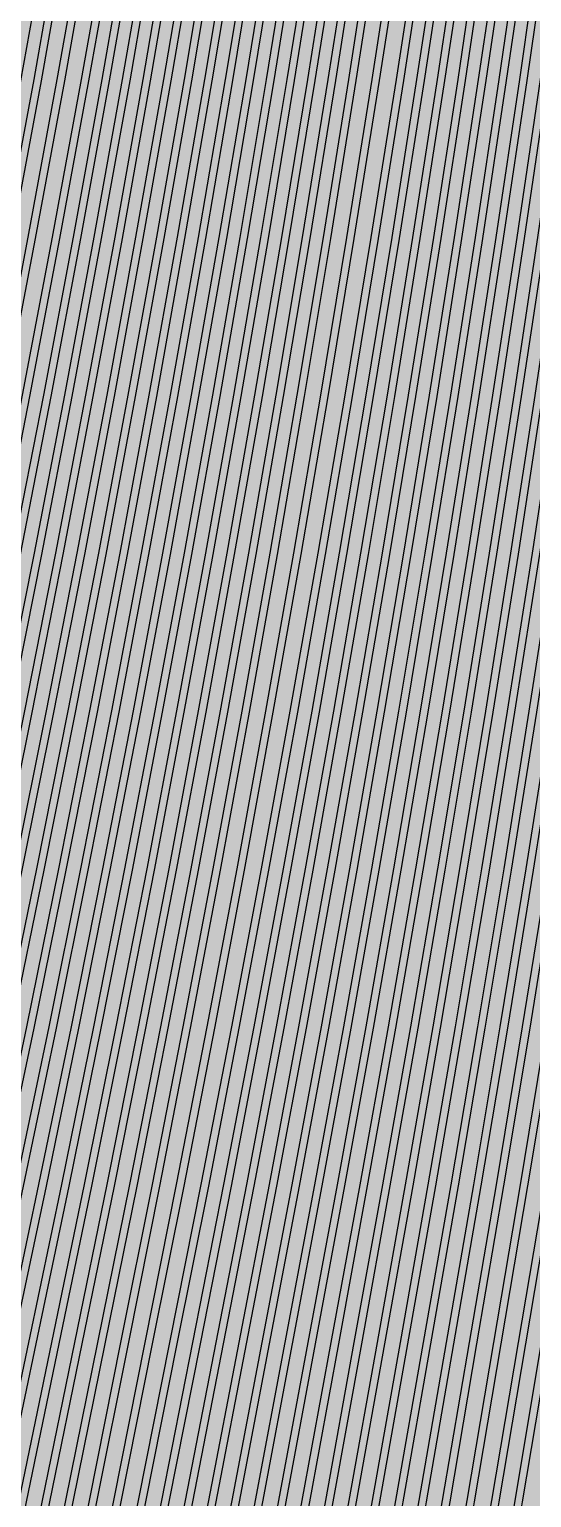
# Model space of a CAD drawing. Header units: metres. Extents: x -7231 to 10969, y -37556 to 1873.
# Drawn here: x 981.9 to 1121.9, y -1810.8 to -1401.5 of the extents above; entities that cross this region are included whole.
import ezdxf

# ---------------------------------------------------------------- set-up
doc = ezdxf.new("R2010")
doc.units = ezdxf.units.M
doc.layers.add('Metal1', color=4, linetype='CONTINUOUS')
doc.layers.add('Polyimide', color=7, linetype='CONTINUOUS')

msp = doc.modelspace()

# ---------------------------------------------------------------- hatches: boundary and pattern name
at = {"layer": 'Polyimide'}
msp.add_hatch(color=7, dxfattribs=at).paths.add_polyline_path([(4065.69, -468), (4066.67, -501.99), (4068.51, -535.99), (4071.41, -569.99), (4075.54, -603.99), (4081.04, -637.99), (4088.01, -671.99), (4096.52, -705.98), (4106.62, -739.98), (4118.33, -773.98), (4131.63, -807.98), (4146.49, -841.98), (4162.87, -875.98), (4180.68, -909.97), (4199.83, -943.97), (4220.22, -977.97), (4241.73, -1011.97), (4264.21, -1045.97), (4287.52, -1079.96), (4311.51, -1113.96), (4336.01, -1147.96), (4360.86, -1181.96), (4385.88, -1215.96), (4410.89, -1249.96), (4435.74, -1283.95), (4460.24, -1317.95), (4484.23, -1351.95), (4507.54, -1385.95), (4530.02, -1419.95), (4551.53, -1453.94), (4571.92, -1487.94), (4591.07, -1521.94), (4608.88, -1555.94), (4625.26, -1589.94), (4640.12, -1623.94), (4653.42, -1657.93), (4665.13, -1691.93), (4675.23, -1725.93), (4683.74, -1759.93), (4690.71, -1793.93), (4696.21, -1827.93), (4700.34, -1861.92), (4703.24, -1895.92), (4705.08, -1929.92), (4706.06, -1963.92), (4706.44, -1997.92), (4706.5, -2031.91), (4706.5, -4793.02), (4709.95, -4838.39), (4720.22, -4882.71), (4737.08, -4924.98), (4760.13, -4964.2), (4788.85, -4999.49), (4822.58, -5030.03), (4860.53, -5055.12), (4901.85, -5074.18), (4901.85, -5074.18), (4970.68, -5105.23), (5034.7, -5145.26), (5092.76, -5193.54), (5143.8, -5249.19), (5186.89, -5311.2), (5221.24, -5378.44), (5246.23, -5449.69), (5261.41, -5523.66), (5266.5, -5599), (5261.41, -5674.34), (5246.23, -5748.31), (5221.24, -5819.56), (5186.89, -5886.8), (5143.8, -5948.81), (5092.76, -6004.46), (5034.7, -6052.74), (4970.68, -6092.77), (4901.85, -6123.82), (4860.53, -6142.88), (4822.58, -6167.97), (4788.85, -6198.51), (4760.13, -6233.8), (4737.08, -6273.02), (4720.22, -6315.29), (4709.95, -6359.61), (4706.5, -6404.98), (4706.5, -9221.52), (4709.95, -9266.88), (4720.22, -9311.21), (4737.08, -9353.47), (4760.13, -9392.7), (4788.85, -9427.98), (4822.58, -9458.52), (4860.53, -9483.61), (4901.85, -9502.67), (4970.68, -9533.72), (5034.7, -9573.75), (5092.76, -9622.03), (5143.8, -9677.68), (5186.89, -9739.69), (5221.24, -9806.94), (5246.23, -9878.19), (5261.41, -9952.16), (5266.5, -10027.49), (5261.41, -10102.83), (5246.23, -10176.8), (5221.24, -10248.05), (5186.89, -10315.3), (5143.8, -10377.31), (5092.76, -10432.96), (5034.7, -10481.24), (4970.68, -10521.27), (4901.85, -10552.32), (4860.53, -10571.38), (4822.58, -10596.46), (4788.85, -10627), (4760.13, -10662.29), (4737.08, -10701.52), (4720.22, -10743.78), (4709.95, -10788.1), (4706.5, -10833.47), (4706.5, -13650.01), (4709.95, -13695.38), (4720.22, -13739.7), (4737.08, -13781.96), (4760.13, -13821.19), (4788.85, -13856.48), (4822.58, -13887.02), (4860.53, -13912.11), (4901.85, -13931.17), (4970.68, -13962.22), (5034.7, -14002.25), (5092.76, -14050.53), (5143.8, -14106.18), (5186.89, -14168.19), (5221.24, -14235.43), (5246.23, -14306.68), (5261.41, -14380.65), (5266.5, -14455.99), (5261.41, -14531.33), (5246.23, -14605.29), (5221.24, -14676.55), (5186.89, -14743.79), (5143.8, -14805.8), (5092.76, -14861.45), (5034.7, -14909.73), (4970.68, -14949.76), (4901.85, -14980.81), (4860.53, -14999.87), (4822.58, -15024.96), (4788.85, -15055.5), (4760.13, -15090.79), (4737.08, -15130.01), (4720.22, -15172.27), (4709.95, -15216.6), (4706.5, -15261.97), (4706.5, -15455.99), (4720.95, -15750.04), (4764.14, -16041.26), (4835.68, -16326.84), (4934.86, -16604.04), (5060.74, -16870.18), (5212.09, -17122.7), (5387.47, -17359.17), (5585.18, -17577.31), (5803.32, -17775.02), (6039.79, -17950.4), (6292.31, -18101.75), (6558.45, -18227.63), (6835.65, -18326.81), (7121.23, -18398.34), (7412.45, -18441.54), (7706.5, -18455.99), (9969.01, -18455.99), (10047.42, -18459.84), (10125.08, -18471.36), (10201.23, -18490.44), (10275.15, -18516.89), (10346.12, -18550.45), (10413.46, -18590.81), (10476.52, -18637.58), (10534.69, -18690.3), (10587.41, -18748.47), (10634.18, -18811.53), (10674.54, -18878.87), (10708.11, -18949.84), (10734.56, -19023.76), (10753.63, -19099.92), (10765.15, -19177.58), (10769.01, -19255.99), (10769.01, -20895.8), (10730.24, -20951.41), (10694.6, -21009.08), (10662.21, -21068.63), (10633.17, -21129.89), (10607.55, -21192.66), (10585.45, -21256.74), (10566.93, -21321.96), (10552.05, -21388.09), (10540.84, -21454.95), (10533.35, -21522.33), (10529.6, -21590.02), (10529.6, -21657.81), (10533.35, -21725.5), (10540.84, -21792.87), (10552.05, -21859.73), (10566.93, -21925.87), (10585.45, -21991.08), (10607.55, -22055.17), (10633.17, -22117.94), (10662.21, -22179.19), (10694.6, -22238.74), (10730.24, -22296.41), (10769.01, -22352.03), (10769.01, -32454.24), (10728.74, -32510.49), (10691.72, -32568.92), (10658.05, -32629.35), (10627.85, -32691.58), (10601.2, -32755.42), (10578.21, -32820.67), (10558.93, -32887.1), (10543.44, -32954.52), (10531.77, -33022.71), (10523.97, -33091.44), (10520.07, -33160.51), (10520.07, -33229.69), (10523.97, -33298.75), (10531.77, -33367.49), (10543.44, -33435.67), (10558.93, -33503.09), (10578.21, -33569.53), (10601.2, -33634.77), (10627.85, -33698.61), (10658.05, -33760.85), (10691.72, -33821.28), (10728.74, -33879.71), (10769.01, -33935.96), (10769.01, -36556), (10765.15, -36634.41), (10753.63, -36712.07), (10734.56, -36788.23), (10708.11, -36862.15), (10674.54, -36933.12), (10634.18, -37000.46), (10587.41, -37063.51), (10534.69, -37121.69), (10476.52, -37174.41), (10413.46, -37221.18), (10346.12, -37261.54), (10275.15, -37295.1), (10201.23, -37321.55), (10125.08, -37340.63), (10047.42, -37352.15), (9969.01, -37356), (-6231.01, -37356), (-6309.42, -37352.15), (-6387.08, -37340.63), (-6463.23, -37321.55), (-6537.15, -37295.1), (-6608.12, -37261.54), (-6675.46, -37221.18), (-6738.52, -37174.41), (-6796.69, -37121.69), (-6849.41, -37063.51), (-6896.18, -37000.46), (-6936.54, -36933.12), (-6970.11, -36862.15), (-6996.56, -36788.23), (-7015.63, -36712.07), (-7027.15, -36634.41), (-7031.01, -36556), (-7031.01, -33936), (-6990.74, -33879.75), (-6953.7, -33821.31), (-6920.03, -33760.88), (-6889.82, -33698.64), (-6863.18, -33634.8), (-6840.18, -33569.55), (-6820.9, -33503.11), (-6805.4, -33435.69), (-6793.74, -33367.49), (-6785.94, -33298.75), (-6782.03, -33229.68), (-6782.03, -33160.5), (-6785.94, -33091.43), (-6793.74, -33022.69), (-6805.4, -32954.5), (-6820.9, -32887.07), (-6840.18, -32820.63), (-6863.18, -32755.39), (-6889.82, -32691.54), (-6920.03, -32629.3), (-6953.7, -32568.87), (-6990.74, -32510.43), (-7031.01, -32454.18), (-7031.01, -22364.83), (-6990.74, -22308.58), (-6953.7, -22250.14), (-6920.03, -22189.71), (-6889.82, -22127.47), (-6863.18, -22063.62), (-6840.18, -21998.38), (-6820.9, -21931.94), (-6805.4, -21864.51), (-6793.74, -21796.32), (-6785.94, -21727.58), (-6782.03, -21658.51), (-6782.03, -21589.33), (-6785.94, -21520.26), (-6793.74, -21451.52), (-6805.4, -21383.32), (-6820.9, -21315.9), (-6840.18, -21249.46), (-6863.18, -21184.21), (-6889.82, -21120.37), (-6920.03, -21058.13), (-6953.7, -20997.7), (-6990.74, -20939.26), (-7031.01, -20883.01), (-7031.01, -19255.99), (-7027.15, -19177.58), (-7015.63, -19099.92), (-6996.56, -19023.76), (-6970.11, -18949.84), (-6936.54, -18878.87), (-6896.18, -18811.53), (-6849.41, -18748.47), (-6796.69, -18690.3), (-6738.52, -18637.58), (-6675.46, -18590.81), (-6608.12, -18550.45), (-6537.15, -18516.89), (-6463.23, -18490.44), (-6387.08, -18471.36), (-6309.42, -18459.84), (-6231.01, -18455.99), (-3968.5, -18455.99), (-3674.45, -18441.54), (-3383.23, -18398.34), (-3097.65, -18326.81), (-2820.45, -18227.63), (-2554.31, -18101.75), (-2301.79, -17950.4), (-2065.32, -17775.02), (-1847.18, -17577.31), (-1649.47, -17359.17), (-1474.09, -17122.7), (-1322.74, -16870.18), (-1196.86, -16604.04), (-1097.68, -16326.84), (-1026.14, -16041.26), (-982.95, -15750.04), (-968.5, -15455.99), (-968.5, -15261.97), (-971.95, -15216.6), (-982.22, -15172.27), (-999.08, -15130.01), (-1022.13, -15090.79), (-1050.85, -15055.5), (-1084.58, -15024.96), (-1122.53, -14999.87), (-1163.85, -14980.81), (-1232.68, -14949.76), (-1296.7, -14909.73), (-1354.76, -14861.45), (-1405.8, -14805.8), (-1448.89, -14743.79), (-1483.24, -14676.55), (-1508.23, -14605.29), (-1523.41, -14531.33), (-1528.5, -14455.99), (-1523.41, -14380.65), (-1508.23, -14306.68), (-1483.24, -14235.43), (-1448.89, -14168.19), (-1405.8, -14106.18), (-1354.76, -14050.53), (-1296.7, -14002.25), (-1232.68, -13962.22), (-1163.85, -13931.17), (-1122.53, -13912.11), (-1084.58, -13887.02), (-1050.85, -13856.48), (-1022.13, -13821.19), (-999.08, -13781.96), (-982.22, -13739.7), (-971.95, -13695.38), (-968.5, -13650.01), (-968.5, -12309.64), (-971.95, -12264.27), (-982.22, -12219.94), (-999.08, -12177.68), (-1022.13, -12138.46), (-1050.85, -12103.17), (-1084.58, -12072.63), (-1122.53, -12047.54), (-1163.85, -12028.48), (-1232.68, -11997.43), (-1296.7, -11957.4), (-1354.76, -11909.12), (-1405.8, -11853.47), (-1448.89, -11791.46), (-1483.24, -11724.22), (-1508.23, -11652.96), (-1523.41, -11579), (-1528.5, -11503.66), (-1523.41, -11428.32), (-1508.23, -11354.35), (-1483.24, -11283.1), (-1448.89, -11215.86), (-1405.8, -11153.85), (-1354.76, -11098.2), (-1296.7, -11049.92), (-1232.68, -11009.89), (-1163.85, -10978.84), (-1122.53, -10959.78), (-1084.58, -10934.69), (-1050.85, -10904.15), (-1022.13, -10868.86), (-999.08, -10829.63), (-982.22, -10787.37), (-971.95, -10743.05), (-968.5, -10697.68), (-968.5, -9357.31), (-971.95, -9311.94), (-982.22, -9267.62), (-999.08, -9225.35), (-1022.13, -9186.13), (-1050.85, -9150.84), (-1084.58, -9120.3), (-1122.53, -9095.21), (-1163.85, -9076.15), (-1163.85, -9076.15), (-1232.68, -9045.1), (-1296.7, -9005.07), (-1354.76, -8956.79), (-1405.8, -8901.14), (-1448.89, -8839.13), (-1483.24, -8771.89), (-1508.23, -8700.64), (-1523.41, -8626.67), (-1528.5, -8551.33), (-1523.41, -8475.99), (-1508.23, -8402.02), (-1483.24, -8330.77), (-1448.89, -8263.53), (-1405.8, -8201.52), (-1354.76, -8145.87), (-1296.7, -8097.59), (-1232.68, -8057.56), (-1163.85, -8026.51), (-1163.85, -8026.51), (-1122.53, -8007.45), (-1084.58, -7982.36), (-1050.85, -7951.82), (-1022.13, -7916.53), (-999.08, -7877.31), (-982.22, -7835.04), (-971.95, -7790.72), (-968.5, -7745.35), (-968.5, -6404.98), (-971.95, -6359.61), (-982.22, -6315.29), (-999.08, -6273.02), (-1022.13, -6233.8), (-1050.85, -6198.51), (-1084.58, -6167.97), (-1122.53, -6142.88), (-1163.85, -6123.82), (-1163.85, -6123.82), (-1232.68, -6092.77), (-1296.7, -6052.74), (-1354.76, -6004.46), (-1405.8, -5948.81), (-1448.89, -5886.8), (-1483.24, -5819.56), (-1508.23, -5748.31), (-1523.41, -5674.34), (-1528.5, -5599), (-1523.41, -5523.66), (-1508.23, -5449.69), (-1483.24, -5378.44), (-1448.89, -5311.2), (-1405.8, -5249.19), (-1354.76, -5193.54), (-1296.7, -5145.26), (-1232.68, -5105.23), (-1163.85, -5074.18), (-1163.85, -5074.18), (-1122.53, -5055.12), (-1084.58, -5030.03), (-1050.85, -4999.49), (-1022.13, -4964.2), (-999.08, -4924.98), (-982.22, -4882.71), (-971.95, -4838.39), (-968.5, -4793.02), (-968.5, -2031.91), (-968.44, -1997.92), (-968.06, -1963.92), (-967.05, -1929.92), (-965.18, -1895.92), (-962.22, -1861.92), (-958.01, -1827.93), (-952.41, -1793.93), (-945.31, -1759.93), (-936.64, -1725.93), (-926.35, -1691.93), (-914.43, -1657.93), (-900.88, -1623.94), (-885.74, -1589.94), (-869.05, -1555.94), (-850.91, -1521.94), (-831.4, -1487.94), (-810.63, -1453.94), (-788.72, -1419.95), (-765.82, -1385.95), (-742.07, -1351.95), (-717.63, -1317.95), (-692.67, -1283.95), (-667.36, -1249.96), (-641.88, -1215.96), (-616.39, -1181.96), (-591.08, -1147.96), (-566.12, -1113.96), (-541.68, -1079.96), (-517.93, -1045.97), (-495.03, -1011.97), (-473.12, -977.97), (-452.35, -943.97), (-432.84, -909.97), (-414.7, -875.98), (-398.01, -841.98), (-382.87, -807.98), (-369.32, -773.98), (-357.4, -739.98), (-347.11, -705.98), (-338.44, -671.99), (-331.34, -637.99), (-325.74, -603.99), (-321.53, -569.99), (-318.57, -535.99), (-316.7, -501.99), (-315.69, -468), (-315.31, -434), (-315.25, -400), (-315.25, 401), (-315.25, 451), (-315.25, 1644), (-270.25, 1644), (-270.03, 1637.13), (-269.35, 1630.29), (-268.23, 1623.52), (-266.67, 1616.82), (-264.68, 1610.25), (-262.26, 1603.82), (-259.42, 1597.56), (-256.18, 1591.5), (-252.55, 1585.67), (-248.55, 1580.08), (-244.19, 1574.77), (-239.5, 1569.75), (-234.48, 1565.06), (-229.17, 1560.7), (-223.58, 1556.7), (-217.75, 1553.07), (-211.69, 1549.83), (-205.43, 1546.99), (-199, 1544.57), (-192.43, 1542.58), (-185.73, 1541.02), (-178.96, 1539.9), (-172.12, 1539.22), (-165.25, 1539), (-158.38, 1539.22), (-151.54, 1539.9), (-144.77, 1541.02), (-138.07, 1542.58), (-131.5, 1544.57), (-125.07, 1546.99), (-118.81, 1549.83), (-112.75, 1553.07), (-106.92, 1556.7), (-101.33, 1560.7), (-96.02, 1565.06), (-91, 1569.75), (-86.31, 1574.77), (-81.95, 1580.08), (-77.95, 1585.67), (-74.32, 1591.5), (-71.08, 1597.56), (-68.24, 1603.82), (-65.82, 1610.25), (-63.83, 1616.82), (-62.27, 1623.52), (-61.15, 1630.29), (-60.47, 1637.13), (-60.25, 1644), (1853, 1644), (1853, 1573), (3815.25, 1573), (3815.46, 1579.54), (3816.11, 1586.05), (3817.17, 1592.51), (3818.66, 1598.88), (3820.56, 1605.14), (3822.86, 1611.27), (3825.56, 1617.23), (3828.65, 1623), (3832.1, 1628.56), (3835.91, 1633.88), (3840.07, 1638.93), (3844.54, 1643.71), (3849.32, 1648.18), (3854.37, 1652.34), (3859.69, 1656.15), (3865.25, 1659.6), (3871.02, 1662.69), (3876.98, 1665.39), (3883.11, 1667.69), (3889.37, 1669.59), (3895.74, 1671.08), (3902.2, 1672.14), (3908.71, 1672.79), (3915.25, 1673), (3921.79, 1672.79), (3928.3, 1672.14), (3934.76, 1671.08), (3941.13, 1669.59), (3947.39, 1667.69), (3953.52, 1665.39), (3959.48, 1662.69), (3965.25, 1659.6), (3970.81, 1656.15), (3976.13, 1652.34), (3981.18, 1648.18), (3985.96, 1643.71), (3990.43, 1638.93), (3994.59, 1633.88), (3998.4, 1628.56), (4001.85, 1623), (4004.94, 1617.23), (4007.64, 1611.27), (4009.94, 1605.14), (4011.84, 1598.88), (4013.33, 1592.51), (4014.39, 1586.05), (4015.04, 1579.54), (4015.25, 1573), (4065.25, 1573), (4065.25, 451), (4065.25, 401), (4065.25, -400), (4065.31, -434), (4065.69, -468)])

# ---------------------------------------------------------------- linework, layer by layer
at = {"layer": 'Metal1'}
for points in [[(987.3, -1371.8), (979.38, -1415.83), (971.18, -1459.85), (962.7, -1503.88), (953.93, -1547.9), (944.87, -1591.93), (935.52, -1635.95), (925.88, -1679.98), (915.93, -1724), (905.74, -1768.03), (895.53, -1812.05), (885.32, -1856.06), (875.11, -1900.08), (864.9, -1944.1), (854.68, -1988.12), (844.5, -2032.03), (844.5, -16631.91)], [(849.5, -16631.91), (849.5, -2031.8), (859.64, -1987.67), (869.76, -1943.65), (879.87, -1899.63), (889.98, -1855.61), (900.1, -1811.6), (910.21, -1767.58), (920.31, -1723.56), (930.16, -1679.55), (939.71, -1635.53), (948.97, -1591.52), (957.94, -1547.51), (966.62, -1503.5), (975.02, -1459.48), (983.15, -1415.47), (990.99, -1371.46)], [(992.96, -1371.8), (985.11, -1415.83), (976.99, -1459.85), (968.59, -1503.88), (959.9, -1547.9), (950.93, -1591.93), (941.67, -1635.95), (932.11, -1679.98), (922.26, -1724), (912.16, -1768.02), (902.05, -1812.04), (891.93, -1856.06), (881.82, -1900.08), (871.7, -1944.1), (861.59, -1988.12), (851.5, -2032.03), (851.5, -16631.91)], [(856.5, -16631.91), (856.5, -2031.8), (866.6, -1987.67), (876.68, -1943.65), (886.75, -1899.63), (896.83, -1855.62), (906.91, -1811.6), (916.98, -1767.58), (927.04, -1723.56), (936.85, -1679.55), (946.37, -1635.53), (955.59, -1591.52), (964.53, -1547.51), (973.18, -1503.5), (981.55, -1459.48), (989.64, -1415.47), (997.46, -1371.46)], [(999.43, -1371.8), (991.61, -1415.83), (983.51, -1459.85), (975.14, -1503.88), (966.49, -1547.9), (957.55, -1591.93), (948.33, -1635.95), (938.81, -1679.98), (928.99, -1724), (918.93, -1768.02), (908.86, -1812.04), (898.78, -1856.06), (888.7, -1900.08), (878.63, -1944.1), (868.55, -1988.12), (858.5, -2032.03), (858.5, -16631.91)], [(863.5, -16631.91), (863.5, -2031.8), (873.58, -1987.67), (883.64, -1943.65), (893.7, -1899.63), (903.75, -1855.62), (913.81, -1811.6), (923.87, -1767.58), (933.91, -1723.56), (943.7, -1679.55), (953.2, -1635.54), (962.41, -1591.52), (971.32, -1547.51), (979.96, -1503.5), (988.31, -1459.48), (996.39, -1415.47), (1004.19, -1371.46)], [(1006.16, -1371.8), (998.35, -1415.83), (990.28, -1459.85), (981.92, -1503.88), (973.28, -1547.9), (964.36, -1591.93), (955.16, -1635.95), (945.65, -1679.98), (935.86, -1724), (925.82, -1768.02), (915.76, -1812.04), (905.7, -1856.06), (895.65, -1900.08), (885.59, -1944.1), (875.53, -1988.12), (865.5, -2032.03), (865.5, -16631.91)], [(870.5, -16631.91), (870.5, -2031.8), (880.49, -1987.67), (890.45, -1943.66), (900.41, -1899.64), (910.37, -1855.62), (920.33, -1811.6), (930.29, -1767.58), (940.23, -1723.56), (949.94, -1679.55), (959.34, -1635.54), (968.46, -1591.52), (977.29, -1547.51), (985.85, -1503.5), (994.12, -1459.49), (1002.12, -1415.47), (1009.85, -1371.46)], [(1011.82, -1371.8), (1004.09, -1415.82), (996.09, -1459.85), (987.81, -1503.87), (979.26, -1547.9), (970.42, -1591.92), (961.3, -1635.95), (951.89, -1679.97), (942.19, -1724), (932.24, -1768.02), (922.28, -1812.04), (912.32, -1856.06), (902.36, -1900.08), (892.4, -1944.1), (882.44, -1988.12), (872.5, -2032.03), (872.5, -16631.91)], [(877.5, -16631.91), (877.5, -2031.8), (887.39, -1987.68), (897.26, -1943.66), (907.12, -1899.64), (916.99, -1855.62), (926.85, -1811.6), (936.72, -1767.58), (946.56, -1723.57), (956.17, -1679.55), (965.49, -1635.54), (974.52, -1591.53), (983.27, -1547.51), (991.74, -1503.5), (999.93, -1459.49), (1007.85, -1415.47), (1015.51, -1371.46)], [(1017.48, -1371.8), (1009.82, -1415.82), (1001.9, -1459.85), (993.7, -1503.87), (985.23, -1547.9), (976.48, -1591.92), (967.45, -1635.95), (958.13, -1679.97), (948.52, -1724), (938.67, -1768.02), (928.8, -1812.04), (918.94, -1856.06), (909.07, -1900.08), (899.21, -1944.1), (889.34, -1988.11), (879.5, -2032.03), (879.5, -16631.91)], [(884.5, -16631.91), (884.5, -2031.81), (894.29, -1987.68), (904.06, -1943.66), (913.83, -1899.64), (923.6, -1855.62), (933.37, -1811.6), (943.14, -1767.58), (952.89, -1723.57), (962.41, -1679.55), (971.63, -1635.54), (980.58, -1591.53), (989.24, -1547.51), (997.63, -1503.5), (1005.74, -1459.49), (1013.58, -1415.48), (1021.16, -1371.46)], [(1023.14, -1371.8), (1015.55, -1415.82), (1007.71, -1459.85), (999.59, -1503.87), (991.2, -1547.9), (982.54, -1591.92), (973.59, -1635.95), (964.36, -1679.97), (954.85, -1724), (945.09, -1768.02), (935.32, -1812.04), (925.56, -1856.06), (915.79, -1900.07), (906.02, -1944.09), (896.25, -1988.11), (886.5, -2032.02), (886.5, -16631.91)], [(891.5, -16631.91), (891.5, -2031.81), (901.2, -1987.68), (910.87, -1943.66), (920.54, -1899.64), (930.22, -1855.62), (939.89, -1811.6), (949.57, -1767.59), (959.22, -1723.57), (968.64, -1679.56), (977.78, -1635.54), (986.63, -1591.53), (995.21, -1547.52), (1003.51, -1503.5), (1011.55, -1459.49), (1019.32, -1415.48), (1026.82, -1371.46)], [(1028.8, -1371.79), (1021.29, -1415.82), (1013.52, -1459.84), (1005.48, -1503.87), (997.18, -1547.89), (988.6, -1591.92), (979.74, -1635.94), (970.6, -1679.97), (961.17, -1723.99), (951.52, -1768.01), (941.85, -1812.03), (932.17, -1856.05), (922.5, -1900.07), (912.82, -1944.09), (903.15, -1988.11), (893.5, -2032.02), (893.5, -16631.91)], [(898.5, -16631.91), (898.5, -2031.81), (908.1, -1987.68), (917.68, -1943.66), (927.26, -1899.64), (936.83, -1855.63), (946.41, -1811.61), (955.99, -1767.59), (965.55, -1723.57), (974.88, -1679.56), (983.92, -1635.54), (992.69, -1591.53), (1001.18, -1547.52), (1009.4, -1503.51), (1017.36, -1459.49), (1025.05, -1415.48), (1032.48, -1371.47)], [(1034.45, -1371.79), (1027.02, -1415.82), (1019.33, -1459.84), (1011.37, -1503.87), (1003.15, -1547.89), (994.65, -1591.92), (985.88, -1635.94), (976.84, -1679.97), (967.5, -1723.99), (957.94, -1768.01), (948.37, -1812.03), (938.79, -1856.05), (929.21, -1900.07), (919.63, -1944.09), (910.06, -1988.11), (900.5, -2032.02), (900.5, -16631.91)], [(905.5, -16631.91), (905.5, -2031.81), (915, -1987.69), (924.49, -1943.67), (933.97, -1899.65), (943.45, -1855.63), (952.93, -1811.61), (962.41, -1767.59), (971.88, -1723.57), (981.11, -1679.56), (990.07, -1635.55), (998.75, -1591.53), (1007.15, -1547.52), (1015.29, -1503.51), (1023.17, -1459.49), (1030.78, -1415.48), (1038.14, -1371.47)], [(1040.11, -1371.79), (1032.76, -1415.82), (1025.14, -1459.84), (1017.26, -1503.87), (1009.12, -1547.89), (1000.71, -1591.91), (992.03, -1635.94), (983.07, -1679.96), (973.83, -1723.99), (964.37, -1768.01), (954.89, -1812.03), (945.41, -1856.05), (935.92, -1900.07), (926.44, -1944.09), (916.96, -1988.11), (907.5, -2032.02), (907.5, -16631.91)], [(912.5, -16631.91), (912.5, -2031.81), (921.91, -1987.69), (931.29, -1943.67), (940.68, -1899.65), (950.07, -1855.63), (959.45, -1811.61), (968.84, -1767.59), (978.21, -1723.58), (987.35, -1679.56), (996.21, -1635.55), (1004.8, -1591.54), (1013.13, -1547.52), (1021.18, -1503.51), (1028.98, -1459.5), (1036.52, -1415.48), (1043.8, -1371.47)], [(1045.77, -1371.79), (1038.49, -1415.81), (1030.95, -1459.84), (1023.15, -1503.86), (1015.09, -1547.89), (1006.77, -1591.91), (998.17, -1635.94), (989.31, -1679.96), (980.16, -1723.99), (970.8, -1768.01), (961.41, -1812.03), (952.02, -1856.05), (942.64, -1900.07), (933.25, -1944.09), (923.86, -1988.1), (914.5, -2032.02), (914.5, -16631.91)], [(919.5, -16631.91), (919.5, -2031.81), (928.81, -1987.69), (938.1, -1943.67), (947.39, -1899.65), (956.68, -1855.63), (965.97, -1811.61), (975.26, -1767.59), (984.53, -1723.58), (993.58, -1679.56), (1002.36, -1635.55), (1010.86, -1591.54), (1019.1, -1547.52), (1027.07, -1503.51), (1034.79, -1459.5), (1042.25, -1415.48), (1049.46, -1371.47)], [(1051.43, -1371.79), (1044.22, -1415.81), (1036.76, -1459.84), (1029.04, -1503.86), (1021.07, -1547.89), (1012.83, -1591.91), (1004.32, -1635.94), (995.54, -1679.96), (986.49, -1723.99), (977.22, -1768.01), (967.93, -1812.03), (958.64, -1856.04), (949.35, -1900.06), (940.06, -1944.08), (930.77, -1988.1), (921.5, -2032.02), (921.5, -16631.91)], [(926.5, -16631.91), (926.5, -2031.81), (935.72, -1987.69), (944.91, -1943.67), (954.1, -1899.65), (963.3, -1855.63), (972.49, -1811.61), (981.69, -1767.6), (990.86, -1723.58), (999.82, -1679.57), (1008.5, -1635.55), (1016.92, -1591.54), (1025.07, -1547.53), (1032.96, -1503.51), (1040.6, -1459.5), (1047.98, -1415.49), (1055.12, -1371.47)], [(1057.09, -1371.79), (1049.96, -1415.81), (1042.57, -1459.84), (1034.93, -1503.86), (1027.04, -1547.88), (1018.88, -1591.91), (1010.47, -1635.93), (1001.78, -1679.96), (992.82, -1723.98), (983.65, -1768), (974.45, -1812.02), (965.26, -1856.04), (956.06, -1900.06), (946.87, -1944.08), (937.67, -1988.1), (928.5, -2032.02), (928.5, -16631.91)], [(933.5, -16631.91), (933.5, -2031.81), (942.62, -1987.69), (951.72, -1943.67), (960.82, -1899.66), (969.91, -1855.64), (979.01, -1811.62), (988.11, -1767.6), (997.19, -1723.58), (1006.05, -1679.57), (1014.65, -1635.55), (1022.98, -1591.54), (1031.04, -1547.53), (1038.85, -1503.51), (1046.41, -1459.5), (1053.72, -1415.49), (1060.78, -1371.47)], [(1062.75, -1371.78), (1055.69, -1415.81), (1048.38, -1459.83), (1040.82, -1503.86), (1033.01, -1547.88), (1024.94, -1591.91), (1016.61, -1635.93), (1008.02, -1679.96), (999.15, -1723.98), (990.07, -1768), (980.97, -1812.02), (971.87, -1856.04), (962.78, -1900.06), (953.68, -1944.08), (944.58, -1988.1), (935.5, -2032.02), (935.5, -16631.91)], [(940.5, -16631.91), (940.5, -2031.81), (949.52, -1987.7), (958.53, -1943.68), (967.53, -1899.66), (976.53, -1855.64), (985.53, -1811.62), (994.54, -1767.6), (1003.52, -1723.58), (1012.29, -1679.57), (1020.79, -1635.56), (1029.03, -1591.54), (1037.01, -1547.53), (1044.74, -1503.52), (1052.22, -1459.5), (1059.45, -1415.49), (1066.43, -1371.47)], [(1068.41, -1371.78), (1061.42, -1415.81), (1054.19, -1459.83), (1046.71, -1503.86), (1038.98, -1547.88), (1031, -1591.91), (1022.76, -1635.93), (1014.25, -1679.95), (1005.48, -1723.98), (996.5, -1768), (987.49, -1812.02), (978.49, -1856.04), (969.49, -1900.06), (960.49, -1944.08), (951.48, -1988.1), (942.5, -2032.02), (942.5, -16631.91)], [(947.5, -16631.91), (947.5, -2031.81), (956.43, -1987.7), (965.33, -1943.68), (974.24, -1899.66), (983.15, -1855.64), (992.05, -1811.62), (1000.96, -1767.6), (1009.85, -1723.59), (1018.52, -1679.57), (1026.94, -1635.56), (1035.09, -1591.54), (1042.99, -1547.53), (1050.63, -1503.52), (1058.03, -1459.5), (1065.18, -1415.49), (1072.09, -1371.48)], [(1074.07, -1371.78), (1067.16, -1415.81), (1060, -1459.83), (1052.6, -1503.85), (1044.96, -1547.88), (1037.06, -1591.9), (1028.9, -1635.93), (1020.49, -1679.95), (1011.81, -1723.98), (1002.92, -1768), (994.01, -1812.02), (985.11, -1856.04), (976.2, -1900.06), (967.29, -1944.07), (958.39, -1988.09), (949.5, -2032.01), (949.5, -16631.91)], [(954.5, -16631.91), (954.5, -2031.82), (963.33, -1987.7), (972.14, -1943.68), (980.95, -1899.66), (989.76, -1855.64), (998.57, -1811.62), (1007.39, -1767.6), (1016.18, -1723.59), (1024.76, -1679.57), (1033.08, -1635.56), (1041.15, -1591.55), (1048.96, -1547.53), (1056.52, -1503.52), (1063.84, -1459.51), (1070.92, -1415.49), (1077.75, -1371.48)], [(1079.73, -1371.78), (1072.89, -1415.8), (1065.81, -1459.83), (1058.49, -1503.85), (1050.93, -1547.88), (1043.11, -1591.9), (1035.05, -1635.93), (1026.72, -1679.95), (1018.14, -1723.97), (1009.35, -1768), (1000.54, -1812.02), (991.72, -1856.03), (982.91, -1900.05), (974.1, -1944.07), (965.29, -1988.09), (956.5, -2032.01), (956.5, -16631.91)], [(961.5, -16631.91), (961.5, -2031.82), (970.29, -1987.7), (979.06, -1943.68), (987.84, -1899.66), (996.61, -1855.64), (1005.38, -1811.62), (1014.15, -1767.61), (1022.91, -1723.59), (1031.45, -1679.57), (1039.74, -1635.56), (1047.77, -1591.55), (1055.55, -1547.53), (1063.08, -1503.52), (1070.36, -1459.51), (1077.41, -1415.49), (1084.22, -1371.48)], [(1086.19, -1371.78), (1079.38, -1415.8), (1072.34, -1459.83), (1065.05, -1503.85), (1057.52, -1547.88), (1049.74, -1591.9), (1041.71, -1635.93), (1033.42, -1679.95), (1024.87, -1723.97), (1016.12, -1768), (1007.34, -1812.01), (998.57, -1856.03), (989.8, -1900.05), (981.03, -1944.07), (972.25, -1988.09), (963.5, -2032.01), (963.5, -16631.91)], [(968.5, -16631.91), (968.5, -2031.82), (977.27, -1987.7), (986.03, -1943.68), (994.78, -1899.66), (1003.53, -1855.64), (1012.29, -1811.62), (1021.04, -1767.61), (1029.78, -1723.59), (1038.3, -1679.57), (1046.57, -1635.56), (1054.58, -1591.55), (1062.34, -1547.53), (1069.86, -1503.52), (1077.13, -1459.51), (1084.16, -1415.49), (1090.95, -1371.48)], [(1092.92, -1371.78), (1086.13, -1415.8), (1079.1, -1459.83), (1071.83, -1503.85), (1064.31, -1547.88), (1056.55, -1591.9), (1048.53, -1635.93), (1040.27, -1679.95), (1031.74, -1723.97), (1023, -1768), (1014.25, -1812.01), (1005.49, -1856.03), (996.74, -1900.05), (987.99, -1944.07), (979.23, -1988.09), (970.5, -2032.01), (970.5, -16631.91)], [(975.5, -16631.91), (975.5, -2031.82), (984.18, -1987.7), (992.83, -1943.68), (1001.49, -1899.66), (1010.15, -1855.65), (1018.81, -1811.63), (1027.46, -1767.61), (1036.1, -1723.59), (1044.54, -1679.58), (1052.71, -1635.56), (1060.64, -1591.55), (1068.31, -1547.54), (1075.75, -1503.52), (1082.94, -1459.51), (1089.89, -1415.49), (1096.61, -1371.48)], [(1098.58, -1371.78), (1091.86, -1415.8), (1084.91, -1459.83), (1077.72, -1503.85), (1070.29, -1547.87), (1062.61, -1591.9), (1054.68, -1635.92), (1046.5, -1679.95), (1038.07, -1723.97), (1029.43, -1767.99), (1020.77, -1812.01), (1012.11, -1856.03), (1003.45, -1900.05), (994.8, -1944.07), (986.14, -1988.09), (977.5, -2032.01), (977.5, -16631.91)], [(982.5, -16631.91), (982.5, -2031.82), (991.08, -1987.7), (999.64, -1943.69), (1008.2, -1899.67), (1016.77, -1855.65), (1025.33, -1811.63), (1033.89, -1767.61), (1042.43, -1723.59), (1050.77, -1679.58), (1058.86, -1635.57), (1066.69, -1591.55), (1074.29, -1547.54), (1081.64, -1503.52), (1088.75, -1459.51), (1095.62, -1415.5), (1102.26, -1371.48)], [(1104.24, -1371.78), (1097.6, -1415.8), (1090.72, -1459.82), (1083.61, -1503.85), (1076.26, -1547.87), (1068.66, -1591.9), (1060.83, -1635.92), (1052.74, -1679.95), (1044.4, -1723.97), (1035.85, -1767.99), (1027.29, -1812.01), (1018.73, -1856.03), (1010.17, -1900.05), (1001.6, -1944.07), (993.04, -1988.09), (984.5, -2032.01), (984.5, -16631.91)], [(989.5, -16631.91), (989.5, -2031.82), (997.98, -1987.71), (1006.45, -1943.69), (1014.92, -1899.67), (1023.38, -1855.65), (1031.85, -1811.63), (1040.31, -1767.61), (1048.76, -1723.59), (1057.01, -1679.58), (1065, -1635.57), (1072.75, -1591.55), (1080.26, -1547.54), (1087.53, -1503.53), (1094.56, -1459.51), (1101.35, -1415.5), (1107.92, -1371.48)], [(1109.9, -1371.77), (1103.33, -1415.8), (1096.53, -1459.82), (1089.5, -1503.85), (1082.23, -1547.87), (1074.72, -1591.89), (1066.97, -1635.92), (1058.97, -1679.94), (1050.73, -1723.97), (1042.28, -1767.99), (1033.81, -1812.01), (1025.35, -1856.03), (1016.88, -1900.05), (1008.41, -1944.07), (999.95, -1988.08), (991.5, -2032.01), (991.5, -16631.91)], [(996.5, -16631.91), (996.5, -2031.82), (1004.89, -1987.71), (1013.26, -1943.69), (1021.63, -1899.67), (1030, -1855.65), (1038.37, -1811.63), (1046.74, -1767.61), (1055.09, -1723.6), (1063.24, -1679.58), (1071.15, -1635.57), (1078.81, -1591.56), (1086.23, -1547.54), (1093.41, -1503.53), (1100.37, -1459.51), (1107.09, -1415.5), (1113.58, -1371.49)], [(1115.56, -1371.77), (1109.07, -1415.8), (1102.34, -1459.82), (1095.39, -1503.84), (1088.2, -1547.87), (1080.78, -1591.89), (1073.12, -1635.92), (1065.21, -1679.94), (1057.06, -1723.97), (1048.7, -1767.99), (1040.33, -1812.01), (1031.96, -1856.03), (1023.59, -1900.04), (1015.22, -1944.06), (1006.85, -1988.08), (998.5, -2032.01), (998.5, -16631.91)], [(1003.5, -16631.91), (1003.5, -2031.82), (1011.79, -1987.71), (1020.07, -1943.69), (1028.34, -1899.67), (1036.61, -1855.65), (1044.89, -1811.63), (1053.16, -1767.62), (1061.42, -1723.6), (1069.48, -1679.58), (1077.29, -1635.57), (1084.87, -1591.56), (1092.2, -1547.54), (1099.3, -1503.53), (1106.18, -1459.52), (1112.82, -1415.5), (1119.24, -1371.49)], [(1121.22, -1371.77), (1114.8, -1415.79), (1108.15, -1459.82), (1101.28, -1503.84), (1094.18, -1547.87), (1086.84, -1591.89), (1079.26, -1635.92), (1071.45, -1679.94), (1063.38, -1723.96), (1055.13, -1767.98), (1046.85, -1812), (1038.58, -1856.02), (1030.3, -1900.04), (1022.03, -1944.06), (1013.76, -1988.08), (1005.5, -2032.01), (1005.5, -16631.91)], [(1010.5, -16631.91), (1010.5, -2031.82), (1018.69, -1987.71), (1026.87, -1943.69), (1035.05, -1899.67), (1043.23, -1855.66), (1051.41, -1811.64), (1059.59, -1767.62), (1067.75, -1723.6), (1075.71, -1679.59), (1083.44, -1635.57), (1090.92, -1591.56), (1098.17, -1547.55), (1105.19, -1503.53), (1111.99, -1459.52), (1118.55, -1415.5), (1124.9, -1371.49)], [(1126.88, -1371.77), (1120.53, -1415.79), (1113.96, -1459.82), (1107.17, -1503.84), (1100.15, -1547.87), (1092.9, -1591.89), (1085.41, -1635.91), (1077.68, -1679.94), (1069.71, -1723.96), (1061.55, -1767.98), (1053.37, -1812), (1045.2, -1856.02), (1037.02, -1900.04), (1028.84, -1944.06), (1020.66, -1988.08), (1012.5, -2032.01), (1012.5, -16631.91)], [(1017.5, -16631.91), (1017.5, -2031.82), (1025.6, -1987.72), (1033.68, -1943.7), (1041.76, -1899.68), (1049.85, -1855.66), (1057.93, -1811.64), (1066.01, -1767.62), (1074.08, -1723.6), (1081.95, -1679.59), (1089.58, -1635.57), (1096.98, -1591.56), (1104.15, -1547.55), (1111.08, -1503.53), (1117.8, -1459.52), (1124.29, -1415.5), (1130.56, -1371.49)], [(1132.54, -1371.77), (1126.27, -1415.79), (1119.77, -1459.82), (1113.06, -1503.84), (1106.12, -1547.86), (1098.95, -1591.89), (1091.55, -1635.91), (1083.92, -1679.94), (1076.04, -1723.96), (1067.98, -1767.98), (1059.9, -1812), (1051.81, -1856.02), (1043.73, -1900.04), (1035.65, -1944.06), (1027.57, -1988.08), (1019.5, -2032.01), (1019.5, -16631.91)], [(1024.5, -16631.91), (1024.5, -2031.82), (1032.5, -1987.72), (1040.49, -1943.7), (1048.48, -1899.68), (1056.46, -1855.66), (1064.45, -1811.64), (1072.43, -1767.62), (1080.4, -1723.61), (1088.18, -1679.59), (1095.73, -1635.58), (1103.04, -1591.56), (1110.12, -1547.55), (1116.97, -1503.53), (1123.61, -1459.52), (1130.02, -1415.51), (1136.22, -1371.49)], [(1138.2, -1371.77), (1132, -1415.79), (1125.59, -1459.81), (1118.95, -1503.84), (1112.09, -1547.86), (1105.01, -1591.89), (1097.7, -1635.91), (1090.15, -1679.93), (1082.37, -1723.96), (1074.4, -1767.98), (1066.42, -1812), (1058.43, -1856.02), (1050.44, -1900.04), (1042.46, -1944.06), (1034.47, -1988.07), (1026.5, -2032), (1026.5, -16631.91)], [(1031.5, -16631.91), (1031.5, -2031.83), (1039.41, -1987.72), (1047.3, -1943.7), (1055.19, -1899.68), (1063.08, -1855.66), (1070.97, -1811.64), (1078.86, -1767.62), (1086.73, -1723.61), (1094.42, -1679.59), (1101.87, -1635.58), (1109.09, -1591.56), (1116.09, -1547.55), (1122.86, -1503.54), (1129.42, -1459.52), (1135.75, -1415.51), (1141.88, -1371.49)], [(1143.86, -1371.76), (1137.73, -1415.79), (1131.4, -1459.81), (1124.84, -1503.84), (1118.07, -1547.86), (1111.07, -1591.88), (1103.84, -1635.91), (1096.39, -1679.93), (1088.7, -1723.96), (1080.83, -1767.98), (1072.94, -1812), (1065.05, -1856.01), (1057.16, -1900.03), (1049.27, -1944.05), (1041.37, -1988.07), (1033.5, -2032), (1033.5, -16631.91)], [(1038.5, -16631.91), (1038.5, -2031.83), (1046.31, -1987.72), (1054.1, -1943.7), (1061.9, -1899.68), (1069.69, -1855.66), (1077.49, -1811.65), (1085.28, -1767.63), (1093.06, -1723.61), (1100.65, -1679.59), (1108.02, -1635.58), (1115.15, -1591.57), (1122.06, -1547.55), (1128.75, -1503.54), (1135.23, -1459.52), (1141.49, -1415.51), (1147.53, -1371.5)], [(1149.52, -1371.76), (1143.47, -1415.79), (1137.21, -1459.81), (1130.73, -1503.83), (1124.04, -1547.86), (1117.13, -1591.88), (1109.99, -1635.91), (1102.63, -1679.93), (1095.03, -1723.95), (1087.25, -1767.97), (1079.46, -1811.99), (1071.66, -1856.01), (1063.87, -1900.03), (1056.07, -1944.05), (1048.28, -1988.07), (1040.5, -2032), (1040.5, -16631.91)], [(1045.5, -16631.91), (1045.5, -2031.83), (1053.21, -1987.72), (1060.91, -1943.7), (1068.61, -1899.69), (1076.31, -1855.67), (1084.01, -1811.65), (1091.71, -1767.63), (1099.39, -1723.61), (1106.89, -1679.6), (1114.16, -1635.58), (1121.21, -1591.57), (1128.03, -1547.55), (1134.64, -1503.54), (1141.04, -1459.53), (1147.22, -1415.51), (1153.19, -1371.5)], [(1155.18, -1371.76), (1149.2, -1415.78), (1143.02, -1459.81), (1136.62, -1503.83), (1130.01, -1547.86), (1123.18, -1591.88), (1116.13, -1635.9), (1108.86, -1679.93), (1101.36, -1723.95), (1093.68, -1767.97), (1085.98, -1811.99), (1078.28, -1856.01), (1070.58, -1900.03), (1062.88, -1944.05), (1055.18, -1988.07), (1047.5, -2032), (1047.5, -16631.91)], [(1052.5, -16631.91), (1052.5, -2031.83), (1060.12, -1987.73), (1067.72, -1943.71), (1075.32, -1899.69), (1082.93, -1855.67), (1090.53, -1811.65), (1098.13, -1767.63), (1105.72, -1723.61), (1113.12, -1679.6), (1120.31, -1635.58), (1127.26, -1591.57), (1134.01, -1547.56), (1140.53, -1503.54), (1146.85, -1459.53), (1152.95, -1415.51), (1158.85, -1371.5)], [(1160.83, -1371.76), (1154.93, -1415.78), (1148.83, -1459.81), (1142.51, -1503.83), (1135.98, -1547.85), (1129.24, -1591.88), (1122.28, -1635.9), (1115.1, -1679.93), (1107.69, -1723.95), (1100.1, -1767.97), (1092.5, -1811.99), (1084.9, -1856.01), (1077.29, -1900.03), (1069.69, -1944.05), (1062.09, -1988.07), (1054.5, -2032), (1054.5, -16631.91)], [(1059.5, -16631.91), (1059.5, -2031.83), (1067.02, -1987.73), (1074.53, -1943.71), (1082.04, -1899.69), (1089.54, -1855.67), (1097.05, -1811.65), (1104.56, -1767.63), (1112.05, -1723.62), (1119.36, -1679.6), (1126.45, -1635.59), (1133.32, -1591.57), (1139.98, -1547.56), (1146.42, -1503.54), (1152.66, -1459.53), (1158.69, -1415.51), (1164.51, -1371.5)], [(1166.49, -1371.76), (1160.67, -1415.78), (1154.64, -1459.8), (1148.4, -1503.83), (1141.96, -1547.85), (1135.3, -1591.88), (1128.43, -1635.9), (1121.33, -1679.92), (1114.02, -1723.95), (1106.53, -1767.97), (1099.02, -1811.99), (1091.51, -1856.01), (1084.01, -1900.03), (1076.5, -1944.04), (1068.99, -1988.06), (1061.5, -2032), (1061.5, -16631.91)], [(1066.5, -16631.91), (1066.5, -2031.83), (1073.98, -1987.73), (1081.45, -1943.71), (1088.92, -1899.69), (1096.39, -1855.67), (1103.86, -1811.65), (1111.33, -1767.63), (1118.78, -1723.62), (1126.05, -1679.6), (1133.11, -1635.59), (1139.94, -1591.57), (1146.57, -1547.56), (1152.98, -1503.54), (1159.18, -1459.53), (1165.18, -1415.52), (1170.97, -1371.5)], [(1172.96, -1371.76), (1167.16, -1415.78), (1161.16, -1459.8), (1154.96, -1503.83), (1148.55, -1547.85), (1141.92, -1591.88), (1135.08, -1635.9), (1128.03, -1679.92), (1120.75, -1723.95), (1113.3, -1767.97), (1105.83, -1811.99), (1098.36, -1856.01), (1090.89, -1900.02), (1083.42, -1944.04), (1075.95, -1988.06), (1068.5, -2032), (1068.5, -16631.91)], [(1073.5, -16631.91), (1073.5, -2031.83), (1080.96, -1987.73), (1088.41, -1943.71), (1095.86, -1899.69), (1103.31, -1855.67), (1110.76, -1811.65), (1118.21, -1767.63), (1125.65, -1723.62), (1132.9, -1679.6), (1139.94, -1635.59), (1146.76, -1591.57), (1153.36, -1547.56), (1159.76, -1503.54), (1165.94, -1459.53), (1171.93, -1415.52), (1177.71, -1371.5)], [(1179.69, -1371.76), (1173.91, -1415.78), (1167.92, -1459.8), (1161.74, -1503.83), (1155.34, -1547.85), (1148.73, -1591.87), (1141.91, -1635.9), (1134.88, -1679.92), (1127.62, -1723.95), (1120.18, -1767.97), (1112.73, -1811.99), (1105.28, -1856.01), (1097.83, -1900.02), (1090.39, -1944.04), (1082.94, -1988.06), (1075.5, -2032), (1075.5, -16631.91)], [(1080.5, -16631.91), (1080.5, -2031.83), (1087.87, -1987.73), (1095.22, -1943.71), (1102.57, -1899.69), (1109.93, -1855.67), (1117.28, -1811.65), (1124.64, -1767.64), (1131.97, -1723.62), (1139.14, -1679.6), (1146.08, -1635.59), (1152.81, -1591.58), (1159.33, -1547.56), (1165.65, -1503.55), (1171.75, -1459.53), (1177.66, -1415.52), (1183.36, -1371.5)], [(1185.35, -1371.76), (1179.64, -1415.78), (1173.74, -1459.8), (1167.63, -1503.83), (1161.31, -1547.85), (1154.79, -1591.87), (1148.06, -1635.9), (1141.11, -1679.92), (1133.95, -1723.94), (1126.61, -1767.96), (1119.25, -1811.98), (1111.9, -1856), (1104.55, -1900.02), (1097.19, -1944.04), (1089.84, -1988.06), (1082.5, -2032), (1082.5, -16631.91)]]:
    msp.add_lwpolyline(points, dxfattribs=at)

doc.saveas('drawing.dxf')
